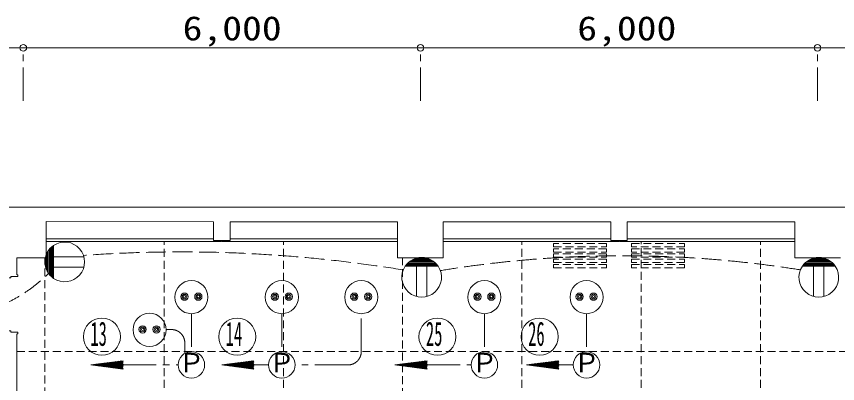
# Model space of a CAD drawing. Units: millimetres, scale not verified. Extents: x -9667 to 46333, y -21730 to 17470.
# Drawn here: x 6527 to 18933, y -7448 to -1903 of the extents above; entities that cross this region are included whole.
import ezdxf
from ezdxf.enums import TextEntityAlignment as Align

# ---------------------------------------------------------------- set-up
doc = ezdxf.new("R2010")
doc.units = ezdxf.units.MM
doc.header["$LTSCALE"] = 100
for name, pattern in [('CHAIN1', [8, 5, -1, 1, -1]), ('DASHED1', [1.8, 1.2, -0.6]), ('DASHED3', [4, 3, -1])]:
    doc.linetypes.add(name, pattern=pattern)
for name, color, linetype, lineweight in [('0-0', 7, 'Continuous', 18), ('0-1', 4, 'Continuous', 18), ('0-F', 4, 'DASHED1', 18), ('8-8', 7, 'Continuous', 18)]:
    doc.layers.add(name, color=color, linetype=linetype, lineweight=lineweight)
doc.styles.add('ＭＳ ゴシック', font='')
doc.styles.get('ＭＳ ゴシック').set_extended_font_data('MS Gothic')

msp = doc.modelspace()

# ---------------------------------------------------------------- linework, layer by layer
at = {"layer": '0-0'}
for p, q in [((24931.1, -4782.4), (-4568.1, -4782.4)), ((6976.1, -5002.6), (6976.1, -5548.3)), ((6976.1, -5002.6), (9506.2, -5002.7)), ((9506.2, -5002.7), (9506.2, -5287.7)), ((9756.2, -5002.7), (9756.2, -5287.7)), ((12286.6, -5002.7), (9756.2, -5002.7)), ((12286.6, -5548.2), (12286.6, -5002.7)), ((12976.6, -5002.7), (12976.6, -5548.2)), ((15506.2, -5002.7), (12976.6, -5002.7)), ((15506.2, -5287.7), (15506.2, -5002.7)), ((15756.2, -5002.7), (15756.2, -5287.7)), ((18286.6, -5002.8), (15756.2, -5002.8)), ((18286.6, -5002.8), (18286.6, -5548.3)), ((9506.2, -5262.7), (6976.1, -5262.7)), ((9626.2, -5302.7), (6976.1, -5302.7)), ((9506.2, -5287.7), (9756.2, -5287.7)), ((9626.2, -5287.7), (9626.2, -5302.7)), ((9636.2, -5302.7), (9636.2, -5287.7)), ((12286.6, -5302.7), (9636.2, -5302.7)), ((9756.2, -5262.7), (12286.6, -5262.7)), ((12976.6, -5262.7), (15506.2, -5262.7)), ((15626.2, -5302.7), (12976.6, -5302.7)), ((15506.2, -5287.7), (15756.2, -5287.7)), ((15626.2, -5287.7), (15626.2, -5302.7)), ((15636.2, -5302.7), (15636.2, -5287.7)), ((18286.6, -5302.7), (15636.2, -5302.7)), ((15756.2, -5262.7), (18286.6, -5262.7)), ((12976.6, -5548.2), (12286.6, -5548.2)), ((18286.6, -5548.3), (18976.6, -5548.3))]:
    msp.add_line(p, q, dxfattribs=at)
at = {"layer": '0-0', "linetype": 'DASHED1'}
for points in [[(15443.5, -5330.9), (14643.5, -5330.9), (14643.5, -5380.9), (15443.5, -5380.9)], [(16618.7, -5380.9), (15818.7, -5380.9), (15818.7, -5330.9), (16618.7, -5330.9)], [(15443.5, -5410.9), (14643.5, -5410.9), (14643.5, -5460.9), (15443.5, -5460.9)], [(16618.7, -5460.9), (15818.7, -5460.9), (15818.7, -5410.9), (16618.7, -5410.9)], [(15443.5, -5490.9), (14643.5, -5490.9), (14643.5, -5540.9), (15443.5, -5540.9)], [(15443.5, -5570.9), (14643.5, -5570.9), (14643.5, -5620.9), (15443.5, -5620.9)], [(16618.7, -5540.9), (15818.7, -5540.9), (15818.7, -5490.9), (16618.7, -5490.9)], [(16618.7, -5620.9), (15818.7, -5620.9), (15818.7, -5570.9), (16618.7, -5570.9)], [(15443.5, -5650.9), (14643.5, -5650.9), (14643.5, -5700.9), (15443.5, -5700.9)], [(16618.7, -5700.9), (15818.7, -5700.9), (15818.7, -5650.9), (16618.7, -5650.9)]]:
    msp.add_lwpolyline(points, close=True, dxfattribs=at)
at = {"layer": '0-0'}
for points in [[(6976.1, -5548.3), (6536, -5548.3), (6536, -5804.2)], [(6536.4, -5804.2), (6546.2, -5804.2), (6546.2, -5829.2), (6444.2, -5829.2), (6444.2, -5849.2), (6398.2, -5849.2), (6398.2, -5829.2), (6296.2, -5829.2), (6296.2, -5804.2)], [(6536.4, -6694.2), (6546.2, -6694.2), (6546.2, -6669.2), (6444.2, -6669.2), (6444.2, -6649.2), (6398.2, -6649.2)], [(6956.2, -12487.9), (6536, -12487.9), (6536, -6694.2)]]:
    msp.add_lwpolyline(points, dxfattribs=at)
at = {"layer": '0-1'}
for q in [(-368.8, -2376.7), (24631.2, -2376.7)]:
    msp.add_line((6631.2, -2376.7), q, dxfattribs=at)
at = {"layer": '0-1', "linetype": 'CHAIN1'}
for p, q in [((6631.2, -3176.9), (6631.2, -2376.9)), ((12631.2, -3176.9), (12631.2, -2376.9)), ((18631.2, -3176.9), (18631.2, -2376.9))]:
    msp.add_line(p, q, dxfattribs=at)
at = {"layer": '0-1'}
for centre in [(6631.2, -2376.6), (12631.2, -2376.6), (18631.2, -2376.6)]:
    msp.add_circle(centre, 50, dxfattribs=at)
at = {"layer": '0-F'}
for p, q in [((8758.3, -14173.3), (8758.3, -5302.7)), ((10560.5, -14173.3), (10560.5, -5302.7)), ((14164.8, -14173.3), (14164.8, -5302.7)), ((17769, -14173.3), (17769, -5302.7)), ((6956.2, -12487.9), (6956.2, -5548.3)), ((12362.6, -13577.9), (12362.6, -5550)), ((6536.3, -6964.7), (24431.1, -6964.7))]:
    msp.add_line(p, q, dxfattribs=at)
msp.add_lwpolyline([(15966.9, -14173.3), (15966.9, -6600.5), (15966.9, -5302.7)], dxfattribs=at)
at = {"layer": '8-8'}
for p, q in [((7008.5, -5443), (7008.5, -5778.9)), ((7024.7, -5421.2), (7024.7, -5800.7)), ((7040.9, -5402.9), (7040.9, -5818.9)), ((7057.1, -5387.3), (7057.1, -5834.6)), ((7073.3, -5373.8), (7073.3, -5848.1)), ((7089.6, -5362.1), (7089.6, -5859.8)), ((6959.9, -5570.2), (6959.9, -5651.7)), ((6976.1, -5505.9), (6976.1, -5716)), ((6992.3, -5469.9), (6992.3, -5751.9)), ((7089.6, -5532.8), (7546.8, -5532.8)), ((12790.7, -5578.6), (12508.7, -5578.6)), ((12754.7, -5562.3), (12544.7, -5562.3)), ((12690.5, -5546.1), (12609, -5546.1)), ((18790.7, -5578.6), (18508.7, -5578.6)), ((18754.7, -5562.4), (18544.7, -5562.4)), ((18690.5, -5546.2), (18609, -5546.2)), ((7089.6, -5689), (7546.8, -5689)), ((12898.6, -5675.8), (12400.9, -5675.8)), ((12886.8, -5659.6), (12412.6, -5659.6)), ((12873.3, -5643.4), (12426.1, -5643.4)), ((12857.7, -5627.2), (12441.7, -5627.2)), ((12839.4, -5611), (12460, -5611)), ((12817.6, -5594.8), (12481.8, -5594.8)), ((12571.6, -5675.8), (12571.6, -6133)), ((12727.8, -5675.8), (12727.8, -6133)), ((18898.6, -5675.9), (18400.9, -5675.9)), ((18886.8, -5659.7), (18412.6, -5659.7)), ((18873.3, -5643.5), (18426.1, -5643.5)), ((18857.7, -5627.3), (18441.7, -5627.3)), ((18839.4, -5611), (18460, -5611)), ((18817.6, -5594.8), (18481.8, -5594.8)), ((18571.6, -5675.9), (18571.6, -6133.1)), ((18727.8, -5675.9), (18727.8, -6133.1)), ((7652.3, -7166), (8139.8, -7101.9)), ((7652.3, -7166), (8139.8, -7230.2)), ((8139.8, -7166), (7652.3, -7166)), ((7656.2, -7166.5), (7657.4, -7165.4)), ((7674.2, -7168.9), (7680.9, -7162.3)), ((7692.2, -7171.3), (7704.3, -7159.2)), ((7710.2, -7173.7), (7727.8, -7156.1)), ((7728.2, -7176), (7751.2, -7153)), ((7746.2, -7178.4), (7774.7, -7149.9)), ((7764.2, -7180.8), (7798.1, -7146.8)), ((7782.2, -7183.1), (7821.6, -7143.7)), ((7800.2, -7185.5), (7845, -7140.7)), ((7818.2, -7187.9), (7868.5, -7137.6)), ((7836.2, -7190.2), (7891.9, -7134.5)), ((7854.2, -7192.6), (7915.4, -7131.4)), ((7872.2, -7195), (7938.8, -7128.3)), ((7890.2, -7197.3), (7962.3, -7125.2)), ((7908.2, -7199.7), (7985.8, -7122.1)), ((7926.2, -7202.1), (8009.2, -7119)), ((7944.2, -7204.5), (8032.7, -7116)), ((7962.2, -7206.8), (8056.1, -7112.9)), ((7980.2, -7209.2), (8079.6, -7109.8)), ((7998.1, -7211.6), (8103, -7106.7)), ((8016.1, -7213.9), (8126.5, -7103.6)), ((8034.1, -7216.3), (8139.8, -7110.7)), ((8052.1, -7218.7), (8139.8, -7131)), ((8070.1, -7221), (8139.8, -7151.4)), ((8088.1, -7223.4), (8139.8, -7171.8)), ((8106.1, -7225.8), (8139.8, -7192.1)), ((9629, -7166), (10116.5, -7101.9)), ((9629, -7166), (10116.5, -7230.2)), ((10116.5, -7166), (9629, -7166)), ((9632.9, -7166.5), (9634.1, -7165.4)), ((9650.9, -7168.9), (9657.6, -7162.3)), ((9668.9, -7171.3), (9681, -7159.2)), ((9686.9, -7173.7), (9704.5, -7156.1)), ((9704.9, -7176), (9727.9, -7153)), ((9722.9, -7178.4), (9751.4, -7149.9)), ((9740.9, -7180.8), (9774.8, -7146.8)), ((9758.9, -7183.1), (9798.3, -7143.7)), ((9776.9, -7185.5), (9821.7, -7140.7)), ((9794.9, -7187.9), (9845.2, -7137.6)), ((9812.9, -7190.2), (9868.6, -7134.5)), ((9830.9, -7192.6), (9892.1, -7131.4)), ((9848.9, -7195), (9915.5, -7128.3)), ((9866.9, -7197.3), (9939, -7125.2)), ((9884.9, -7199.7), (9962.4, -7122.1)), ((9902.9, -7202.1), (9985.9, -7119)), ((9920.8, -7204.5), (10009.3, -7116)), ((9938.8, -7206.8), (10032.8, -7112.9)), ((9956.8, -7209.2), (10056.2, -7109.8)), ((9974.8, -7211.6), (10079.7, -7106.7)), ((9992.8, -7213.9), (10103.2, -7103.6)), ((10010.8, -7216.3), (10116.5, -7110.7)), ((10028.8, -7218.7), (10116.5, -7131)), ((10046.8, -7221), (10116.5, -7151.4)), ((10064.8, -7223.4), (10116.5, -7171.8)), ((10082.8, -7225.8), (10116.5, -7192.1)), ((12244.8, -7166), (12732.3, -7101.9)), ((12244.8, -7166), (12732.3, -7230.2)), ((12732.3, -7166), (12244.8, -7166)), ((12248.8, -7166.5), (12249.9, -7165.4)), ((12266.7, -7168.9), (12273.4, -7162.3)), ((12284.7, -7171.3), (12296.8, -7159.2)), ((12302.7, -7173.7), (12320.3, -7156.1)), ((12320.7, -7176), (12343.7, -7153)), ((12338.7, -7178.4), (12367.2, -7149.9)), ((12356.7, -7180.8), (12390.7, -7146.8)), ((12374.7, -7183.1), (12414.1, -7143.7)), ((12392.7, -7185.5), (12437.6, -7140.7)), ((12410.7, -7187.9), (12461, -7137.6)), ((12428.7, -7190.2), (12484.5, -7134.5)), ((12446.7, -7192.6), (12507.9, -7131.4)), ((12464.7, -7195), (12531.4, -7128.3)), ((12482.7, -7197.3), (12554.8, -7125.2)), ((12500.7, -7199.7), (12578.3, -7122.1)), ((12518.7, -7202.1), (12601.7, -7119)), ((12536.7, -7204.5), (12625.2, -7116)), ((12554.7, -7206.8), (12648.6, -7112.9)), ((12572.7, -7209.2), (12672.1, -7109.8)), ((12590.7, -7211.6), (12695.5, -7106.7)), ((12608.7, -7213.9), (12719, -7103.6)), ((12626.7, -7216.3), (12732.3, -7110.7)), ((12644.7, -7218.7), (12732.3, -7131)), ((12662.6, -7221), (12732.3, -7151.4)), ((12680.6, -7223.4), (12732.3, -7171.8)), ((12698.6, -7225.8), (12732.3, -7192.1)), ((14233.1, -7166), (14720.6, -7101.9)), ((14233.1, -7166), (14720.6, -7230.2)), ((14720.6, -7166), (14233.1, -7166)), ((14237, -7166.5), (14238.2, -7165.4)), ((14255, -7168.9), (14261.7, -7162.3)), ((14273, -7171.3), (14285.1, -7159.2)), ((14291, -7173.7), (14308.6, -7156.1)), ((14309, -7176), (14332, -7153)), ((14327, -7178.4), (14355.5, -7149.9)), ((14345, -7180.8), (14378.9, -7146.8)), ((14363, -7183.1), (14402.4, -7143.7)), ((14381, -7185.5), (14425.8, -7140.7)), ((14399, -7187.9), (14449.3, -7137.6)), ((14417, -7190.2), (14472.7, -7134.5)), ((14435, -7192.6), (14496.2, -7131.4)), ((14453, -7195), (14519.6, -7128.3)), ((14471, -7197.3), (14543.1, -7125.2)), ((14488.9, -7199.7), (14566.5, -7122.1)), ((14506.9, -7202.1), (14590, -7119)), ((14524.9, -7204.5), (14613.4, -7116)), ((14542.9, -7206.8), (14636.9, -7112.9)), ((14560.9, -7209.2), (14660.3, -7109.8)), ((14578.9, -7211.6), (14683.8, -7106.7)), ((14596.9, -7213.9), (14707.2, -7103.6)), ((14614.9, -7216.3), (14720.6, -7110.7)), ((14632.9, -7218.7), (14720.6, -7131)), ((14650.9, -7221), (14720.6, -7151.4)), ((14668.9, -7223.4), (14720.6, -7171.8)), ((14686.9, -7225.8), (14720.6, -7192.1)), ((8124.1, -7228.1), (8139.8, -7212.5)), ((10100.8, -7228.1), (10116.5, -7212.5)), ((12716.6, -7228.1), (12732.3, -7212.5)), ((14704.9, -7228.1), (14720.6, -7212.5))]:
    msp.add_line(p, q, dxfattribs=at)
at = {"layer": '8-8', "linetype": 'CHAIN1'}
for p, q in [((9170.9, -6392), (9170.9, -6966)), ((10536.8, -6392), (10536.8, -6966)), ((11736.8, -6966), (11736.8, -6392)), ((13597.2, -6392), (13597.2, -6966)), ((15140.9, -6392), (15140.9, -6966)), ((8870.9, -6632.2), (8790.6, -6632.2)), ((9070.9, -6832.2), (9070.9, -6992.8)), ((8139.8, -7166), (8970.9, -7166)), ((10116.5, -7166), (10336.8, -7166)), ((11536.8, -7166), (10736.8, -7166)), ((12732.3, -7166), (13397.2, -7166)), ((14720.6, -7166), (14940.9, -7166))]:
    msp.add_line(p, q, dxfattribs=at)
at = {"layer": '8-8'}
for centre, radius in [((9170.9, -6142), 250), ((10536.8, -6142), 250), ((11736.8, -6142), 250), ((13597.2, -6142), 250), ((15140.9, -6142), 250), ((9065.9, -6135.4), 55), ((9065.9, -6135.4), 35), ((9065.9, -6135.4), 17.5), ((9275.9, -6135), 55), ((9275.9, -6135), 35), ((9275.9, -6135), 17.5), ((10431.8, -6135.4), 55), ((10431.8, -6135.4), 35), ((10431.8, -6135.4), 17.5), ((10641.8, -6135), 55), ((10641.8, -6135), 35), ((10641.8, -6135), 17.5), ((11631.8, -6135.4), 55), ((11631.8, -6135.4), 35), ((11631.8, -6135.4), 17.5), ((11841.8, -6135), 55), ((11841.8, -6135), 35), ((11841.8, -6135), 17.5), ((13492.2, -6135.4), 55), ((13492.2, -6135.4), 35), ((13492.2, -6135.4), 17.5), ((13702.2, -6135), 55), ((13702.2, -6135), 35), ((13702.2, -6135), 17.5), ((15035.9, -6135.4), 55), ((15035.9, -6135.4), 35), ((15035.9, -6135.4), 17.5), ((15245.9, -6135), 55), ((15245.9, -6135), 35), ((15245.9, -6135), 17.5), ((8538.8, -6636.2), 250), ((7818.9, -6739.4), 280), ((8433.8, -6629.5), 55), ((8643.8, -6629.1), 55), ((9863, -6739.4), 280), ((12888.3, -6739.4), 280), ((14431.9, -6739.4), 280), ((8433.8, -6629.5), 35), ((8433.8, -6629.5), 17.5), ((8643.8, -6629.1), 35), ((8643.8, -6629.1), 17.5), ((9170.9, -7166), 200), ((10536.8, -7166), 200), ((13597.2, -7166), 200), ((15140.9, -7166), 200)]:
    msp.add_circle(centre, radius, dxfattribs=at)
for centre, start, end in [((7257.1, -5610.9), 236.04552, 123.9545), ((7257.1, -5610.9), 123.9545, 236.04552), ((7257.1, -5610.9), 123.9545, 236.04552), ((12649.7, -5843.4), 33.9545, 146.04552), ((12649.7, -5843.4), 33.9545, 146.04552), ((18649.7, -5843.4), 33.9545, 146.04552), ((18649.7, -5843.4), 33.9545, 146.04552), ((12649.7, -5843.4), 146.04552, 33.9545), ((18649.7, -5843.4), 146.04552, 33.9545)]:
    msp.add_arc(centre, 300, start, end, dxfattribs=at)
at = {"layer": '8-8', "linetype": 'DASHED3'}
for centre, radius, start, end in [((9019.9, -26228.7), 20769.6, 80.71385, 94.08517), ((15686.3, -22532), 17014.7, 80.91897, 99.31617), ((5334.5, -4069.2), 2400.8, 274.64374, 314.36415)]:
    msp.add_arc(centre, radius, start, end, dxfattribs=at)
at = {"layer": '8-8', "linetype": 'CHAIN1'}
for centre, start, end in [((8870.9, -6832.2), 0, 90), ((11536.8, -6966), 270, 0)]:
    msp.add_arc(centre, 200, start, end, dxfattribs=at)

# ---------------------------------------------------------------- texts
at = {"layer": '0-1', "style": 'ＭＳ ゴシック', "width": 1.2}
for p in [(9038.5, -2375.5), (15001, -2375.5)]:
    msp.add_text('6,000', height=366.6, dxfattribs=at).set_placement(p, align=Align.BOTTOM_LEFT)
at = {"layer": '8-8', "style": 'ＭＳ ゴシック', "width": 0.5}
for s, p in [('13', (7644.7, -6988.1)), ('14', (9688.9, -6988.1)), ('25', (12714.2, -6988.1)), ('26', (14257.8, -6988.1))]:
    msp.add_text(s, height=366.6, dxfattribs=at).set_placement(p, align=Align.BOTTOM_LEFT)
at = {"layer": '8-8', "style": 'ＭＳ ゴシック'}
for p in [(8971.9, -7365), (10337.8, -7365), (13398.2, -7365), (14941.9, -7365)]:
    msp.add_text('Ｐ', height=293.3, dxfattribs=at).set_placement(p, align=Align.BOTTOM_LEFT)

doc.saveas('drawing.dxf')
